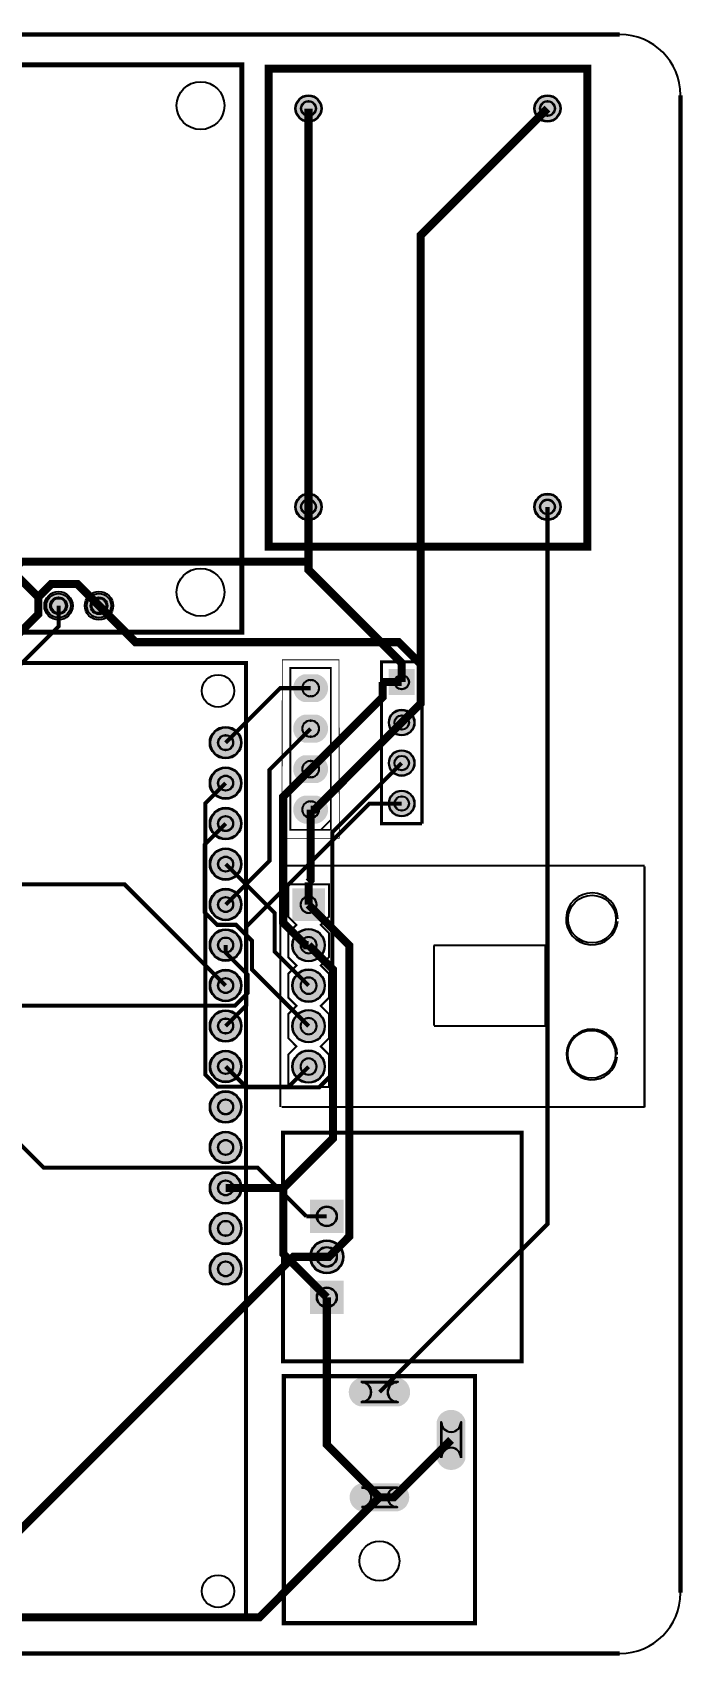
# Model space of a CAD drawing. Extents: x 724 to 4734, y -4950 to -940.
# Drawn here: x 3128 to 4734, y -4950 to -940 of the extents above; entities that cross this region are included whole.
import ezdxf

# ---------------------------------------------------------------- set-up
doc = ezdxf.new("R2010")
doc.units = 9
for name, color, linetype, true_color in [('BoardOutLine', 7, 'Continuous', 0xff00ff), ('BottomLayer', 7, 'Continuous', 0x0000ff), ('BottomSolderMaskLayer', 7, 'Continuous', 0xaa00ff), ('Mechanical', 7, 'Continuous', 0xf022f0), ('Multi-Layer', 7, 'Continuous', 0xc0c0c0), ('TopLayer', 7, 'Continuous', 0xff0000), ('TopSilkLayer', 7, 'Continuous', 0xffcc00), ('TopSolderMaskLayer', 7, 'Continuous', 0x800080)]:
    doc.layers.add(name, color=color, linetype=linetype, true_color=true_color)

msp = doc.modelspace()

# ---------------------------------------------------------------- hatches: boundary and pattern name
at = {"layer": 'BottomSolderMaskLayer'}
for points in [[(3776.7160000000013, -1127.8699999999953, 1), (3842.724000000001, -1127.8699999999953, 1)], [(4367.275999999999, -1127.8699999999953, 1), (4433.283999999999, -1127.8699999999953, 1)], [(3776.7160000000013, -2112.1300000000047, 1), (3842.724000000001, -2112.1300000000047, 1)], [(4367.275999999999, -2112.1300000000047, 1), (4433.283999999999, -2112.1300000000047, 1)], [(3157.020000000004, -2356.220000000001, 1), (3227.020000000004, -2356.220000000001, 1)], [(3257.020000000004, -2356.220000000001, 1), (3327.020000000004, -2356.220000000001, 1)], [(3831.0680000000066, -2525.5355, -0.7853981633974483), (3831.0680000000066, -2594.4645), (3798.9319999999934, -2594.4645, -0.7853981633974483), (3798.9319999999934, -2525.5355)], [(4072.0000000000073, -2513), (4072.0000000000073, -2577), (4007.9999999999927, -2577), (4007.9999999999927, -2513)], [(3831.0680000000066, -2625.5355, -0.7853981633974483), (3831.0680000000066, -2694.4645), (3798.9319999999934, -2694.4645, -0.7853981633974483), (3798.9319999999934, -2625.5355)], [(4008, -2645, 1), (4072, -2645, 1)], [(3565.5, -2694.6500000000015, 1), (3644.5, -2694.6500000000015, 1)], [(3831.0680000000066, -2725.5355, -0.7853981633974483), (3831.0680000000066, -2794.4645), (3798.9319999999934, -2794.4645, -0.7853981633974483), (3798.9319999999934, -2725.5355)], [(4008, -2745, 1), (4072, -2745, 1)], [(3565.5, -2794.6500000000015, 1), (3644.5, -2794.6500000000015, 1)], [(3831.0680000000066, -2825.5355, -0.7853981633974483), (3831.0680000000066, -2894.4645), (3798.9319999999934, -2894.4645, -0.7853981633974483), (3798.9319999999934, -2825.5355)], [(4008, -2845, 1), (4072, -2845, 1)], [(3565.5, -2894.6500000000015, 1), (3644.5, -2894.6500000000015, 1)], [(3565.5, -2994.6500000000015, 1), (3644.5, -2994.6500000000015, 1)], [(3565.5, -3094.6500000000015, 1), (3644.5, -3094.6500000000015, 1)], [(3769.6299999999974, -3054.6300000000047), (3850.3700000000026, -3054.6300000000047), (3850.3700000000026, -3135.3699999999953), (3769.6299999999974, -3135.3699999999953)], [(3565.5, -3194.6500000000015, 1), (3644.5, -3194.6500000000015, 1)], [(3769.63, -3195, 1), (3850.37, -3195, 1)], [(3565.5, -3294.6500000000015, 1), (3644.5, -3294.6500000000015, 1)], [(3769.63, -3295, 1), (3850.37, -3295, 1)], [(3565.5, -3394.6500000000015, 1), (3644.5, -3394.6500000000015, 1)], [(3769.63, -3395, 1), (3850.37, -3395, 1)], [(3565.5, -3494.6500000000015, 1), (3644.5, -3494.6500000000015, 1)], [(3769.63, -3495, 1), (3850.37, -3495, 1)], [(3565.5, -3594.6500000000015, 1), (3644.5, -3594.6500000000015, 1)], [(3565.5, -3694.6500000000015, 1), (3644.5, -3694.6500000000015, 1)], [(3565.5, -3794.6500000000015, 1), (3644.5, -3794.6500000000015, 1)], [(3813.6300000000047, -3906.3699999999953), (3813.6300000000047, -3823.6300000000047), (3896.3699999999953, -3823.6300000000047), (3896.3699999999953, -3906.3699999999953)], [(3565.5, -3894.6500000000015, 1), (3644.5, -3894.6500000000015, 1)], [(3813.63, -3965, 1), (3896.37, -3965, 1)], [(3565.5, -3994.6500000000015, 1), (3644.5, -3994.6500000000015, 1)], [(3813.6300000000047, -4106.369999999995), (3813.6300000000047, -4023.6300000000047), (3896.3699999999953, -4023.6300000000047), (3896.3699999999953, -4106.369999999995)], [(3937.0186176470597, -4334.594499999997, -0.7853981633974483), (3937.0186176470597, -4263.665499999997), (4032.9813823529403, -4263.665499999997, -0.7853981633974483), (4032.9813823529403, -4334.594499999997)], [(4197.634499999998, -4463.6654999999955, -0.7853981633974483), (4126.705499999998, -4463.6654999999955), (4126.705499999998, -4370.814500000008, -0.7853981633974483), (4197.634499999998, -4370.814500000008)], [(3938.371558823528, -4593.444500000003, -0.7853981633974483), (3938.371558823528, -4524.515500000003), (4031.628441176472, -4524.515500000003, -0.7853981633974483), (4031.628441176472, -4593.444500000003)]]:
    msp.add_hatch(color=256, dxfattribs=at).paths.add_polyline_path(points)
at = {"layer": 'Multi-Layer'}
for points in [[(3778.7160000000013, -1127.8699999999953, 1), (3840.724000000001, -1127.8699999999953, 1)], [(4369.275999999999, -1127.8699999999953, 1), (4431.283999999999, -1127.8699999999953, 1)], [(3778.7160000000013, -2112.1300000000047, 1), (3840.724000000001, -2112.1300000000047, 1)], [(4369.275999999999, -2112.1300000000047, 1), (4431.283999999999, -2112.1300000000047, 1)], [(3162.020000000004, -2356.220000000001, 1), (3222.020000000004, -2356.220000000001, 1)], [(3262.020000000004, -2356.220000000001, 1), (3322.020000000004, -2356.220000000001, 1)], [(4071, -2514), (4071, -2576), (4009, -2576), (4009, -2514)], [(3830.748000000007, -2526.5355, -0.7853981633974483), (3830.748000000007, -2593.4645), (3799.251999999993, -2593.4645, -0.7853981633974483), (3799.251999999993, -2526.5355)], [(3830.748000000007, -2626.5355, -0.7853981633974483), (3830.748000000007, -2693.4645), (3799.251999999993, -2693.4645, -0.7853981633974483), (3799.251999999993, -2626.5355)], [(4009, -2645, 1), (4071, -2645, 1)], [(3567.5, -2694.6500000000015, 1), (3642.5, -2694.6500000000015, 1)], [(3830.748000000007, -2726.5355, -0.7853981633974483), (3830.748000000007, -2793.4645), (3799.251999999993, -2793.4645, -0.7853981633974483), (3799.251999999993, -2726.5355)], [(4009, -2745, 1), (4071, -2745, 1)], [(3567.5, -2794.6500000000015, 1), (3642.5, -2794.6500000000015, 1)], [(3830.748000000007, -2826.5355, -0.7853981633974483), (3830.748000000007, -2893.4645), (3799.251999999993, -2893.4645, -0.7853981633974483), (3799.251999999993, -2826.5355)], [(4009, -2845, 1), (4071, -2845, 1)], [(3567.5, -2894.6500000000015, 1), (3642.5, -2894.6500000000015, 1)], [(3567.5, -2994.6500000000015, 1), (3642.5, -2994.6500000000015, 1)], [(3567.5, -3094.6500000000015, 1), (3642.5, -3094.6500000000015, 1)], [(3770.6300000000047, -3055.6300000000047), (3849.3699999999953, -3055.6300000000047), (3849.3699999999953, -3134.3699999999953), (3770.6300000000047, -3134.3699999999953)], [(3567.5, -3194.6500000000015, 1), (3642.5, -3194.6500000000015, 1)], [(3770.63, -3195, 1), (3849.37, -3195, 1)], [(3567.5, -3294.6500000000015, 1), (3642.5, -3294.6500000000015, 1)], [(3770.63, -3295, 1), (3849.37, -3295, 1)], [(3567.5, -3394.6500000000015, 1), (3642.5, -3394.6500000000015, 1)], [(3770.63, -3395, 1), (3849.37, -3395, 1)], [(3567.5, -3494.6500000000015, 1), (3642.5, -3494.6500000000015, 1)], [(3770.63, -3495, 1), (3849.37, -3495, 1)], [(3567.5, -3594.6500000000015, 1), (3642.5, -3594.6500000000015, 1)], [(3567.5, -3694.6500000000015, 1), (3642.5, -3694.6500000000015, 1)], [(3567.5, -3794.6500000000015, 1), (3642.5, -3794.6500000000015, 1)], [(3815.6300000000047, -3904.3699999999953), (3815.6300000000047, -3825.6300000000047), (3894.3699999999953, -3825.6300000000047), (3894.3699999999953, -3904.3699999999953)], [(3567.5, -3894.6500000000015, 1), (3642.5, -3894.6500000000015, 1)], [(3815.63, -3965, 1), (3894.37, -3965, 1)], [(3567.5, -3994.6500000000015, 1), (3642.5, -3994.6500000000015, 1)], [(3815.6300000000047, -4104.369999999995), (3815.6300000000047, -4025.6300000000047), (3894.3699999999953, -4025.6300000000047), (3894.3699999999953, -4104.369999999995)], [(3939.724500000004, -4332.594499999997, -0.7853981633974483), (3939.724500000004, -4265.665499999997), (4030.275499999996, -4265.665499999997, -0.7853981633974483), (4030.275499999996, -4332.594499999997)], [(4195.634499999998, -4462.515500000001, -0.7853981633974483), (4128.705499999998, -4462.515500000001), (4128.705499999998, -4371.964500000002, -0.7853981633974483), (4195.634499999998, -4371.964500000002)], [(3939.724500000004, -4592.444500000003, -0.7853981633974483), (3939.724500000004, -4525.515500000003), (4030.275499999996, -4525.515500000003, -0.7853981633974483), (4030.275499999996, -4592.444500000003)]]:
    msp.add_hatch(color=256, dxfattribs=at).paths.add_polyline_path(points)
at = {"layer": 'TopSolderMaskLayer'}
for points in [[(3776.7160000000013, -1127.8699999999953, 1), (3842.724000000001, -1127.8699999999953, 1)], [(4367.275999999999, -1127.8699999999953, 1), (4433.283999999999, -1127.8699999999953, 1)], [(3776.7160000000013, -2112.1300000000047, 1), (3842.724000000001, -2112.1300000000047, 1)], [(4367.275999999999, -2112.1300000000047, 1), (4433.283999999999, -2112.1300000000047, 1)], [(3157.020000000004, -2356.220000000001, 1), (3227.020000000004, -2356.220000000001, 1)], [(3257.020000000004, -2356.220000000001, 1), (3327.020000000004, -2356.220000000001, 1)], [(3831.0680000000066, -2525.5355, -0.7853981633974483), (3831.0680000000066, -2594.4645), (3798.9319999999934, -2594.4645, -0.7853981633974483), (3798.9319999999934, -2525.5355)], [(4072.0000000000073, -2513), (4072.0000000000073, -2577), (4007.9999999999927, -2577), (4007.9999999999927, -2513)], [(3831.0680000000066, -2625.5355, -0.7853981633974483), (3831.0680000000066, -2694.4645), (3798.9319999999934, -2694.4645, -0.7853981633974483), (3798.9319999999934, -2625.5355)], [(4008, -2645, 1), (4072, -2645, 1)], [(3565.5, -2694.6500000000015, 1), (3644.5, -2694.6500000000015, 1)], [(3831.0680000000066, -2725.5355, -0.7853981633974483), (3831.0680000000066, -2794.4645), (3798.9319999999934, -2794.4645, -0.7853981633974483), (3798.9319999999934, -2725.5355)], [(4008, -2745, 1), (4072, -2745, 1)], [(3565.5, -2794.6500000000015, 1), (3644.5, -2794.6500000000015, 1)], [(3831.0680000000066, -2825.5355, -0.7853981633974483), (3831.0680000000066, -2894.4645), (3798.9319999999934, -2894.4645, -0.7853981633974483), (3798.9319999999934, -2825.5355)], [(4008, -2845, 1), (4072, -2845, 1)], [(3565.5, -2894.6500000000015, 1), (3644.5, -2894.6500000000015, 1)], [(3565.5, -2994.6500000000015, 1), (3644.5, -2994.6500000000015, 1)], [(3565.5, -3094.6500000000015, 1), (3644.5, -3094.6500000000015, 1)], [(3769.6299999999974, -3054.6300000000047), (3850.3700000000026, -3054.6300000000047), (3850.3700000000026, -3135.3699999999953), (3769.6299999999974, -3135.3699999999953)], [(3565.5, -3194.6500000000015, 1), (3644.5, -3194.6500000000015, 1)], [(3769.63, -3195, 1), (3850.37, -3195, 1)], [(3565.5, -3294.6500000000015, 1), (3644.5, -3294.6500000000015, 1)], [(3769.63, -3295, 1), (3850.37, -3295, 1)], [(3565.5, -3394.6500000000015, 1), (3644.5, -3394.6500000000015, 1)], [(3769.63, -3395, 1), (3850.37, -3395, 1)], [(3565.5, -3494.6500000000015, 1), (3644.5, -3494.6500000000015, 1)], [(3769.63, -3495, 1), (3850.37, -3495, 1)], [(3565.5, -3594.6500000000015, 1), (3644.5, -3594.6500000000015, 1)], [(3565.5, -3694.6500000000015, 1), (3644.5, -3694.6500000000015, 1)], [(3565.5, -3794.6500000000015, 1), (3644.5, -3794.6500000000015, 1)], [(3813.6300000000047, -3906.3699999999953), (3813.6300000000047, -3823.6300000000047), (3896.3699999999953, -3823.6300000000047), (3896.3699999999953, -3906.3699999999953)], [(3565.5, -3894.6500000000015, 1), (3644.5, -3894.6500000000015, 1)], [(3813.63, -3965, 1), (3896.37, -3965, 1)], [(3565.5, -3994.6500000000015, 1), (3644.5, -3994.6500000000015, 1)], [(3813.6300000000047, -4106.369999999995), (3813.6300000000047, -4023.6300000000047), (3896.3699999999953, -4023.6300000000047), (3896.3699999999953, -4106.369999999995)], [(3937.0186176470597, -4334.594499999997, -0.7853981633974483), (3937.0186176470597, -4263.665499999997), (4032.9813823529403, -4263.665499999997, -0.7853981633974483), (4032.9813823529403, -4334.594499999997)], [(4197.634499999998, -4463.6654999999955, -0.7853981633974483), (4126.705499999998, -4463.6654999999955), (4126.705499999998, -4370.814500000008, -0.7853981633974483), (4197.634499999998, -4370.814500000008)], [(3938.371558823528, -4593.444500000003, -0.7853981633974483), (3938.371558823528, -4524.515500000003), (4031.628441176472, -4524.515500000003, -0.7853981633974483), (4031.628441176472, -4593.444500000003)]]:
    msp.add_hatch(color=256, dxfattribs=at).paths.add_polyline_path(points)

# ---------------------------------------------------------------- linework, layer by layer
at = {"layer": 'BoardOutLine', "const_width": 10}
for points in [[(878.9990000000034, -945), (4578.999000000003, -945)], [(4728.999000000003, -1095), (4728.999000000003, -4795)], [(4578.999000000003, -4945), (878.9990000000034, -4945)]]:
    msp.add_lwpolyline(points, dxfattribs=at)
at = {"layer": 'BoardOutLine'}
for centre, start, end in [((4578.999000000003, -1095), 0, 90), ((4578.999000000003, -4795), 270, 0)]:
    msp.add_arc(centre, 150, start, end, dxfattribs=at)
at = {"layer": 'BottomLayer'}
for points, const_width in [([(3809.7189999999973, -1127.8699999999953), (3809.7189999999973, -2112.1300000000047)], 20), ([(4400.279000000002, -1127.8699999999953), (4087.079000000005, -1441.0699999999997), (4087.079000000005, -2597.9199999999983), (4039.998999999996, -2645)], 20), ([(3809.7189999999973, -2247.4199999999983), (3809.7189999999973, -2112.1300000000047)], 20), ([(3984.998999999996, -4299.129999999997), (4400.279000000002, -3883.850000000006), (4400.279000000002, -2112.1300000000047)], 10), ([(3809.7189999999973, -2247.4199999999983), (3100.819000000003, -2247.4199999999983), (2992.0190000000002, -2356.220000000001)], 20), ([(4039.998999999996, -2497.989999999998), (3809.7189999999973, -2267.709999999999), (3809.7189999999973, -2247.4199999999983)], 20), ([(4039.998999999996, -2545), (4039.998999999996, -2497.989999999998)], 20), ([(3604.998999999996, -3094.6500000000015), (3713.3389999999927, -2986.3099999999977), (3713.3389999999927, -2761.6600000000035), (3814.998999999996, -2660)], 10), ([(3809.998999999996, -3495), (3760.3489999999947, -3544.6500000000015), (3584.359000000004, -3544.6500000000015), (3554.9489999999932, -3515.239999999998), (3554.9489999999932, -2844.699999999997), (3604.998999999996, -2794.6500000000015)], 10), ([(4039.998999999996, -2845), (3960.099000000002, -2845), (3656.4189999999944, -3148.6800000000003), (3656.4189999999944, -3343.229999999996), (3604.998999999996, -3394.6500000000015)], 10), ([(3809.998999999996, -3095), (3910.4490000000005, -3195.449999999997), (3910.4490000000005, -3914.6100000000006), (3860.059000000001, -3965), (3854.998999999996, -3965)], 20), ([(3809.998999999996, -3195), (3870.5090000000055, -3255.510000000002), (3870.5090000000055, -3671.9199999999983), (3747.7790000000023, -3794.6500000000015)], 20), ([(3747.7790000000023, -3794.6500000000015), (3604.998999999996, -3794.6500000000015)], 20), ([(3747.7790000000023, -3794.6500000000015), (3747.7790000000023, -3957.779999999999), (3854.998999999996, -4065)], 20), ([(3984.998999999996, -4558.980000000003), (3854.998999999996, -4428.980000000003), (3854.998999999996, -4065)], 20)]:
    msp.add_lwpolyline(points, dxfattribs=dict(at, const_width=const_width))
at = {"layer": 'BottomSolderMaskLayer'}
for points in [[(3813.9960050800073, -2539.915), (3816.0039949199927, -2539.915)], [(3813.9960050800073, -2580.085), (3816.0039949199927, -2580.085)], [(3813.9960050800073, -2639.915), (3816.0039949199927, -2639.915)], [(3813.9960050800073, -2680.085), (3816.0039949199927, -2680.085)], [(3813.9960050800073, -2739.915), (3816.0039949199927, -2739.915)], [(3813.9960050800073, -2780.085), (3816.0039949199927, -2780.085)], [(3813.9960050800073, -2839.915), (3816.0039949199927, -2839.915)], [(3813.9960050800073, -2880.085), (3816.0039949199927, -2880.085)], [(3810.0051270002587, -3074.820127000254), (3809.9948729997413, -3074.820127000254)], [(3810.0051270002587, -3115.179872999746), (3809.9948729997413, -3115.179872999746)], [(3810.0051270002587, -3174.820127000254), (3809.9948729997413, -3174.820127000254)], [(3810.0051270002587, -3215.179872999746), (3809.9948729997413, -3215.179872999746)], [(3810.0051270002587, -3274.820127000254), (3809.9948729997413, -3274.820127000254)], [(3810.0051270002587, -3315.179872999746), (3809.9948729997413, -3315.179872999746)], [(3810.0051270002587, -3374.820127000254), (3809.9948729997413, -3374.820127000254)], [(3810.0051270002587, -3415.179872999746), (3809.9948729997413, -3415.179872999746)], [(3810.0051270002587, -3474.820127000254), (3809.9948729997413, -3474.820127000254)], [(3810.0051270002587, -3515.179872999746), (3809.9948729997413, -3515.179872999746)], [(3939.1047647058804, -4274.100336894322), (4030.8952352941196, -4274.100336894322)], [(3939.1047647058804, -4324.167866306087), (4030.8952352941196, -4324.167866306087)], [(4137.130936469994, -4461.652127000256), (4137.130936469994, -4372.83812700025)], [(4187.198465881758, -4461.652127000256), (4187.198465881758, -4372.83812700025)], [(3940.398882352936, -4534.6480668469585), (4029.601117647064, -4534.6480668469585)], [(3940.398882352936, -4583.30383155284), (4029.601117647064, -4583.30383155284)]]:
    msp.add_lwpolyline(points, close=True, dxfattribs=at)
for centre, radius in [((3809.720000000001, -1127.8699999999953), 33.004000000000005), ((3809.720000000001, -1127.8699999999953), 18.628886595278033), ((4400.279999999999, -1127.8699999999953), 33.004000000000005), ((4400.279999999999, -1127.8699999999953), 18.628886595278033), ((3809.720000000001, -2112.1300000000047), 33.004000000000005), ((4400.279999999999, -2112.1300000000047), 33.004000000000005), ((3809.720000000001, -2112.1300000000047), 18.628886595278033), ((4400.279999999999, -2112.1300000000047), 18.628886595278033), ((3192.020000000004, -2356.220000000001), 35), ((3292.020000000004, -2356.220000000001), 35), ((3192.012999999999, -2356.2180000000008), 21), ((3292.012999999999, -2356.2180000000008), 21), ((4040, -2545), 18.064516129032256), ((4040, -2645), 32), ((4040, -2645), 18.064516129032256), ((3605, -2694.6500000000015), 39.49999999999999), ((3605.0020000000077, -2694.6460000000006), 18.959999999999997), ((4040, -2745), 32), ((3605, -2794.6500000000015), 39.49999999999999), ((4040, -2745), 18.064516129032256), ((3605.0020000000077, -2794.6460000000006), 18.959999999999997), ((4040, -2845), 32), ((4040, -2845), 18.064516129032256), ((3605, -2894.6500000000015), 39.49999999999999), ((3605.0020000000077, -2894.6460000000006), 18.959999999999997), ((3605, -2994.6500000000015), 39.49999999999999), ((3605.0020000000077, -2994.6460000000006), 18.959999999999997), ((3605, -3094.6500000000015), 39.49999999999999), ((3605.0020000000077, -3094.6460000000006), 18.959999999999997), ((3605, -3194.6500000000015), 39.49999999999999), ((3810, -3195), 40.37), ((3605.0020000000077, -3194.6460000000006), 18.959999999999997), ((3605, -3294.6500000000015), 39.49999999999999), ((3605.0020000000077, -3294.6460000000006), 18.959999999999997), ((3810, -3295), 40.37), ((3605, -3394.6500000000015), 39.49999999999999), ((3810, -3395), 40.37), ((3605.0020000000077, -3394.6460000000006), 18.959999999999997), ((3605, -3494.6500000000015), 39.49999999999999), ((3605.0020000000077, -3494.6460000000006), 18.959999999999997), ((3810, -3495), 40.37), ((3605, -3594.6500000000015), 39.49999999999999), ((3605.0020000000077, -3594.6460000000006), 18.959999999999997), ((3605, -3694.6500000000015), 39.49999999999999), ((3605.0020000000077, -3694.6460000000006), 18.959999999999997), ((3605, -3794.6500000000015), 39.49999999999999), ((3605.0020000000077, -3794.6460000000006), 18.959999999999997), ((3855, -3865), 24.822), ((3605, -3894.6500000000015), 39.49999999999999), ((3605.0020000000077, -3894.6460000000006), 18.959999999999997), ((3855, -3965), 41.36999999999999), ((3605, -3994.6500000000015), 39.49999999999999), ((3855.0020000000077, -3965.0050000000047), 24.822), ((3605.0020000000077, -3994.6460000000006), 18.959999999999997), ((3855, -4065), 24.822)]:
    msp.add_circle(centre, radius, dxfattribs=at)
for centre, radius, start, end in [((3813.9960050800073, -2560), 20.084999999999997, 450, 270), ((3816.0039949199927, -2560), 20.084999999999997, 270, 450), ((3813.9960050800073, -2660), 20.084999999999997, 450, 270), ((3816.0039949199927, -2660), 20.084999999999997, 270, 450), ((3813.9960050800073, -2760), 20.084999999999997, 450, 270), ((3816.0039949199927, -2760), 20.084999999999997, 270, 450), ((3813.9960050800073, -2860), 20.084999999999997, 450, 270), ((3816.0039949199927, -2860), 20.084999999999997, 270, 450), ((3809.9948729997413, -3095), 20.179872999746, 90, 270), ((3810.0051270002587, -3095), 20.179872999746, 270, 90), ((3809.9948729997413, -3195), 20.179872999746, 90, 270), ((3810.0051270002587, -3195), 20.179872999746, 270, 90), ((3809.9948729997413, -3295), 20.179872999746, 90, 270), ((3810.0051270002587, -3295), 20.179872999746, 270, 90), ((3809.9948729997413, -3395), 20.179872999746, 90, 270), ((3810.0051270002587, -3395), 20.179872999746, 270, 90), ((3809.9948729997413, -3495), 20.179872999746, 90, 270), ((3810.0051270002587, -3495), 20.179872999746, 270, 90), ((3939.1047647058804, -4299.134101600204), 25.033764705882355, 270, 90), ((4030.8952352941196, -4299.134101600204), 25.033764705882355, 90, 270), ((4162.164701175876, -4372.83812700025), 25.033764705882355, 180, 360), ((4162.164701175876, -4461.652127000256), 25.033764705882355, 360, 180), ((3940.398882352936, -4558.975949199899), 24.327882352941174, 270, 90), ((4029.601117647064, -4558.975949199899), 24.327882352941174, 90, 270)]:
    msp.add_arc(centre, radius, start, end, dxfattribs=at)
at = {"layer": 'Mechanical'}
for points, const_width in [([(3885, -2490), (3745, -2490), (3744.1299999999974, -2930.8700000000026), (3885.8700000000026, -2930.8700000000026), (3885, -2490)], 1.9685), ([(3765, -2910), (3765, -2510), (3865, -2510), (3865, -2885), (3840, -2910), (3765, -2910)], 3.937)]:
    msp.add_lwpolyline(points, close=True, dxfattribs=dict(at, const_width=const_width))
at = {"layer": 'Multi-Layer'}
for points in [[(3814.0160000000033, -2540.315), (3815.9839999999967, -2540.315)], [(3814.0160000000033, -2579.685), (3815.9839999999967, -2579.685)], [(3814.0160000000033, -2640.315), (3815.9839999999967, -2640.315)], [(3814.0160000000033, -2679.685), (3815.9839999999967, -2679.685)], [(3814.0160000000033, -2740.315), (3815.9839999999967, -2740.315)], [(3814.0160000000033, -2779.685), (3815.9839999999967, -2779.685)], [(3814.0160000000033, -2840.315), (3815.9839999999967, -2840.315)], [(3814.0160000000033, -2879.685), (3815.9839999999967, -2879.685)], [(3810.0050000000047, -3075.32), (3809.9949999999953, -3075.32)], [(3810.0050000000047, -3114.68), (3809.9949999999953, -3114.68)], [(3810.0050000000047, -3175.32), (3809.9949999999953, -3175.32)], [(3810.0050000000047, -3214.68), (3809.9949999999953, -3214.68)], [(3810.0050000000047, -3275.32), (3809.9949999999953, -3275.32)], [(3810.0050000000047, -3314.68), (3809.9949999999953, -3314.68)], [(3810.0050000000047, -3375.32), (3809.9949999999953, -3375.32)], [(3810.0050000000047, -3414.68), (3809.9949999999953, -3414.68)], [(3810.0050000000047, -3475.32), (3809.9949999999953, -3475.32)], [(3810.0050000000047, -3514.68), (3809.9949999999953, -3514.68)], [(3941.6929999999993, -4275.511999999998), (4028.3070000000007, -4275.511999999998)], [(3941.6929999999993, -4322.7559999999985), (4028.3070000000007, -4322.7559999999985)], [(4138.543000000008, -4460.551999999996), (4138.543000000008, -4373.937999999995)], [(4185.787000000008, -4460.551999999996), (4185.787000000008, -4373.937999999995)], [(3941.6929999999993, -4535.353999999995), (4028.3070000000007, -4535.353999999995)], [(3941.6929999999993, -4582.597999999995), (4028.3070000000007, -4582.597999999995)]]:
    msp.add_lwpolyline(points, close=True, dxfattribs=at)
for centre, radius in [((3542.9000000000015, -1120.7900000000009), 59.055), ((3809.720000000001, -1127.8699999999953), 31.004), ((3809.720000000001, -1127.8699999999953), 17.5), ((4400.279999999999, -1127.8699999999953), 31.004), ((4400.279999999999, -1127.8699999999953), 17.5), ((3809.720000000001, -2112.1300000000047), 31.004), ((4400.279999999999, -2112.1300000000047), 31.004), ((3809.720000000001, -2112.1300000000047), 17.5), ((4400.279999999999, -2112.1300000000047), 17.5), ((3542.9000000000015, -2323.1500000000015), 59.055), ((3192.020000000004, -2356.220000000001), 30), ((3192.012999999999, -2356.2180000000008), 18), ((3292.020000000004, -2356.220000000001), 30), ((3292.012999999999, -2356.2180000000008), 18), ((3586.0999999999985, -2566.6900000000023), 40), ((4040, -2545), 17.5), ((4040, -2645), 31), ((4040, -2645), 17.5), ((3605, -2694.6500000000015), 37.5), ((3605.0020000000077, -2694.6460000000006), 18), ((4040, -2745), 31), ((3605, -2794.6500000000015), 37.5), ((4040, -2745), 17.5), ((3605.0020000000077, -2794.6460000000006), 18), ((4040, -2845), 31), ((4040, -2845), 17.5), ((3605, -2894.6500000000015), 37.5), ((3605.0020000000077, -2894.6460000000006), 18), ((3605, -2994.6500000000015), 37.5), ((3605.0020000000077, -2994.6460000000006), 18), ((3605, -3094.6500000000015), 37.5), ((3605.0020000000077, -3094.6460000000006), 18), ((4510.4200000000055, -3130.520000000004), 59.050000000000004), ((3605, -3194.6500000000015), 37.5), ((3810, -3195), 39.37), ((3605.0020000000077, -3194.6460000000006), 18), ((3605, -3294.6500000000015), 37.5), ((3605.0020000000077, -3294.6460000000006), 18), ((3810, -3295), 39.37), ((3605, -3394.6500000000015), 37.5), ((3810, -3395), 39.37), ((3605.0020000000077, -3394.6460000000006), 18), ((4509.309999999998, -3464.5800000000017), 59.050000000000004), ((3605, -3494.6500000000015), 37.5), ((3605.0020000000077, -3494.6460000000006), 18), ((3810, -3495), 39.37), ((3605, -3594.6500000000015), 37.5), ((3605.0020000000077, -3594.6460000000006), 18), ((3605, -3694.6500000000015), 37.5), ((3605.0020000000077, -3694.6460000000006), 18), ((3605, -3794.6500000000015), 37.5), ((3605.0020000000077, -3794.6460000000006), 18), ((3855, -3865), 23.622), ((3605, -3894.6500000000015), 37.5), ((3605.0020000000077, -3894.6460000000006), 18), ((3855, -3965), 39.37), ((3605, -3994.6500000000015), 37.5), ((3855.0020000000077, -3965.0050000000047), 23.622), ((3605.0020000000077, -3994.6460000000006), 18), ((3855, -4065), 23.622), ((3985, -4716.459999999999), 49.212999999999994), ((3586.0999999999985, -4791.0999999999985), 40)]:
    msp.add_circle(centre, radius, dxfattribs=at)
for centre, radius, start, end in [((3814.0160000000033, -2560), 19.685, 450, 270), ((3815.9839999999967, -2560), 19.685, 270, 450), ((3814.0160000000033, -2660), 19.685, 450, 270), ((3815.9839999999967, -2660), 19.685, 270, 450), ((3814.0160000000033, -2760), 19.685, 450, 270), ((3815.9839999999967, -2760), 19.685, 270, 450), ((3814.0160000000033, -2860), 19.685, 450, 270), ((3815.9839999999967, -2860), 19.685, 270, 450), ((3809.9949999999953, -3095), 19.68, 90, 270), ((3810.0050000000047, -3095), 19.68, 270, 90), ((3809.9949999999953, -3195), 19.68, 90, 270), ((3810.0050000000047, -3195), 19.68, 270, 90), ((3809.9949999999953, -3295), 19.68, 90, 270), ((3810.0050000000047, -3295), 19.68, 270, 90), ((3809.9949999999953, -3395), 19.68, 90, 270), ((3810.0050000000047, -3395), 19.68, 270, 90), ((3809.9949999999953, -3495), 19.68, 90, 270), ((3810.0050000000047, -3495), 19.68, 270, 90), ((3941.6929999999993, -4299.133999999998), 23.622, 270, 90), ((4028.3070000000007, -4299.133999999998), 23.622, 90, 270), ((4162.165000000008, -4373.937999999995), 23.622, 180, 360), ((4162.165000000008, -4460.551999999996), 23.622, 360, 180), ((3941.6929999999993, -4558.975999999995), 23.622, 270, 90), ((4028.3070000000007, -4558.975999999995), 23.622, 90, 270)]:
    msp.add_arc(centre, radius, start, end, dxfattribs=at)
at = {"layer": 'TopLayer'}
for points, const_width in [([(1449.9989999999962, -1815), (2622.1389999999956, -1815), (3142.0190000000002, -2334.8799999999974)], 20), ([(3142.0190000000002, -2334.8799999999974), (3142.0190000000002, -2377.2400000000052), (2891.589000000007, -2627.6699999999983), (2694.5390000000043, -2627.6699999999983), (2635.578999999998, -2686.6299999999974), (2635.578999999998, -2705.510000000002), (2572.278999999995, -2768.8099999999977), (2564.998999999996, -2768.8099999999977)], 20), ([(3292.0190000000002, -2356.220000000001), (3238.5090000000055, -2302.709999999999), (3174.1889999999985, -2302.709999999999), (3142.0190000000002, -2334.8799999999974)], 20), ([(3192.0190000000002, -2356.220000000001), (3192.0190000000002, -2407.6299999999974), (2704.998999999996, -2894.6500000000015)], 10), ([(3292.0190000000002, -2356.220000000001), (3382.2590000000055, -2446.459999999999), (4032.4790000000066, -2446.459999999999), (4087.079000000005, -2501.060000000005), (4087.079000000005, -2597.9199999999983), (4039.998999999996, -2645)], 20), ([(3814.998999999996, -2560), (3739.6489999999976, -2560), (3604.998999999996, -2694.6500000000015)], 10), ([(3992.9890000000014, -2545), (3992.9890000000014, -2582.010000000002), (3814.998999999996, -2760)], 20), ([(4039.998999999996, -2545), (3992.9890000000014, -2545)], 20), ([(3604.998999999996, -3194.6500000000015), (3604.998999999996, -3213.519999999997), (3659.599000000002, -3268.1199999999953), (3659.599000000002, -3313.1399999999994), (3628.089, -3344.6500000000015), (2999.9290000000037, -3344.6500000000015), (2899.9290000000037, -3244.6500000000015), (2677.4489999999932, -3244.6500000000015), (2511.7590000000055, -3078.959999999999), (2511.7590000000055, -2674.409999999996), (2564.998999999996, -2621.1699999999983)], 10), ([(4039.998999999996, -2645), (3824.998999999996, -2860), (3814.998999999996, -2860)], 20), ([(2564.998999999996, -2719.5999999999985), (2529.1089999999967, -2755.489999999998), (2529.1089999999967, -2891.7999999999956), (2681.899000000005, -3044.5899999999965), (3354.9390000000058, -3044.5899999999965), (3604.998999999996, -3294.6500000000015)], 10), ([(4039.998999999996, -2745), (3868.379000000001, -2916.6199999999953), (3868.379000000001, -3513.9300000000003), (3836.238999999994, -3546.0699999999997), (3656.4189999999944, -3546.0699999999997), (3604.998999999996, -3494.6500000000015)], 10), ([(3814.998999999996, -2760), (3747.119000000006, -2827.8799999999974), (3747.119000000006, -3139.459999999999), (3802.6589999999997, -3195), (3809.998999999996, -3195)], 20), ([(3814.998999999996, -2860), (3814.998999999996, -3034.6200000000026), (3809.998999999996, -3039.6200000000026)], 20), ([(3809.998999999996, -3395), (3670.3889999999956, -3255.3899999999994), (3670.3889999999956, -3184.5599999999977), (3630.478999999992, -3144.6500000000015), (3584.1889999999985, -3144.6500000000015), (3553.578999999998, -3114.040000000001), (3553.578999999998, -2946.0699999999997), (3604.998999999996, -2894.6500000000015)], 10), ([(3809.998999999996, -3295), (3726.0390000000043, -3211.040000000001), (3726.0390000000043, -3115.6900000000023), (3604.998999999996, -2994.6500000000015)], 10), ([(3809.998999999996, -3095), (3809.998999999996, -3039.6200000000026)], 20), ([(2704.998999999996, -3294.6500000000015), (3154.998999999996, -3744.6500000000015), (3684.2690000000002, -3744.6500000000015), (3804.619000000006, -3865)], 10), ([(3854.998999999996, -3865), (3804.619000000006, -3865)], 10), ([(2174.998999999996, -4800), (2239.9790000000066, -4735.019999999997), (3002.1990000000005, -4735.019999999997), (3772.2189999999973, -3965), (3854.998999999996, -3965)], 20), ([(3984.998999999996, -4558.980000000003), (4020.4290000000037, -4558.980000000003), (4162.169000000002, -4417.240000000005)], 20), ([(2274.998999999996, -4800), (2330.7690000000002, -4855.770000000004), (3688.2089999999953, -4855.770000000004), (3984.998999999996, -4558.980000000003)], 20)]:
    msp.add_lwpolyline(points, dxfattribs=dict(at, const_width=const_width))
at = {"layer": 'TopSilkLayer'}
for points, const_width in [([(3645, -1020), (2618.2319999999963, -1020), (2618.2319999999963, -2421.572), (3645, -2421.572), (3645, -1020)], 11.81), ([(3711.300000000003, -2210.5499999999956), (3711.300000000003, -1029.4500000000044), (4498.699999999997, -1029.4500000000044), (4498.699999999997, -2210.5499999999956), (3711.300000000003, -2210.5499999999956)], 19.685), ([(2655, -4860), (2655, -2497.790000000001), (3655, -2497.790000000001), (3655, -4860), (2655, -4860)], 10), ([(3765, -2510), (3865, -2510), (3865, -2910), (3765, -2910), (3765, -2510)], 4.7244), ([(3760, -3325), (3760, -3265), (3780, -3245), (3760, -3225), (3760, -3165), (3780, -3145), (3760, -3125), (3760, -3045), (3860, -3045), (3860, -3125), (3840, -3145), (3860, -3165), (3860, -3225), (3840, -3245), (3860, -3265), (3860, -3325), (3840, -3345), (3860, -3365), (3860, -3425), (3840, -3445), (3860, -3465), (3860, -3545), (3760, -3545), (3760, -3465), (3780, -3445), (3760, -3425), (3760, -3365), (3780, -3345), (3760, -3325)], 5), ([(3746.728000000003, -3658.464), (4336.408000000003, -3658.464), (4336.408000000003, -4223.464), (3746.728000000003, -4223.464), (3746.728000000003, -3658.464)], 10), ([(3748.779999999999, -4870), (3748.779999999999, -4259.760000000002), (4221.220000000001, -4259.760000000002), (4221.220000000001, -4870), (3748.779999999999, -4870)], 10)]:
    msp.add_lwpolyline(points, close=True, dxfattribs=dict(at, const_width=const_width))
for points, const_width in [([(4090, -2895), (3990, -2895), (3990, -2495), (4090, -2495), (4090, -2570)], 8), ([(4090, -2895), (4090, -2570)], 7.9921), ([(3740, -3595), (3740, -3000)], 5), ([(3743.0699999999997, -2998.540000000001), (4640.709999999999, -2998.540000000001)], 5), ([(4640, -3000), (4640, -3295), (4640, -3595), (4640, -3595.6699999999983)], 5), ([(4395, -3195), (4120, -3195), (4119.409999999996, -3195)], 5), ([(4120, -3195), (4120, -3393.4199999999983)], 5), ([(4395, -3393.4199999999983), (4395, -3295), (4395, -3196.5699999999997)], 5), ([(4395, -3395), (4120, -3395)], 5), ([(4640, -3595), (3743.0699999999997, -3595)], 5)]:
    msp.add_lwpolyline(points, dxfattribs=dict(at, const_width=const_width))
for centre, radius, start, end in [((4510.000010819938, -3130.0372236739204), 64.03, 0.03330875423263422, 354.9351487553519), ((4510.000003630492, -3464.9786716171075), 62.65, 359.98049439190027, 354.8797074369029)]:
    msp.add_arc(centre, radius, start, end, dxfattribs=at)
at = {"layer": 'TopSolderMaskLayer'}
for points in [[(3813.9960050800073, -2539.915), (3816.0039949199927, -2539.915)], [(3813.9960050800073, -2580.085), (3816.0039949199927, -2580.085)], [(3813.9960050800073, -2639.915), (3816.0039949199927, -2639.915)], [(3813.9960050800073, -2680.085), (3816.0039949199927, -2680.085)], [(3813.9960050800073, -2739.915), (3816.0039949199927, -2739.915)], [(3813.9960050800073, -2780.085), (3816.0039949199927, -2780.085)], [(3813.9960050800073, -2839.915), (3816.0039949199927, -2839.915)], [(3813.9960050800073, -2880.085), (3816.0039949199927, -2880.085)], [(3810.0051270002587, -3074.820127000254), (3809.9948729997413, -3074.820127000254)], [(3810.0051270002587, -3115.179872999746), (3809.9948729997413, -3115.179872999746)], [(3810.0051270002587, -3174.820127000254), (3809.9948729997413, -3174.820127000254)], [(3810.0051270002587, -3215.179872999746), (3809.9948729997413, -3215.179872999746)], [(3810.0051270002587, -3274.820127000254), (3809.9948729997413, -3274.820127000254)], [(3810.0051270002587, -3315.179872999746), (3809.9948729997413, -3315.179872999746)], [(3810.0051270002587, -3374.820127000254), (3809.9948729997413, -3374.820127000254)], [(3810.0051270002587, -3415.179872999746), (3809.9948729997413, -3415.179872999746)], [(3810.0051270002587, -3474.820127000254), (3809.9948729997413, -3474.820127000254)], [(3810.0051270002587, -3515.179872999746), (3809.9948729997413, -3515.179872999746)], [(3939.1047647058804, -4274.100336894322), (4030.8952352941196, -4274.100336894322)], [(3939.1047647058804, -4324.167866306087), (4030.8952352941196, -4324.167866306087)], [(4137.130936469994, -4461.652127000256), (4137.130936469994, -4372.83812700025)], [(4187.198465881758, -4461.652127000256), (4187.198465881758, -4372.83812700025)], [(3940.398882352936, -4534.6480668469585), (4029.601117647064, -4534.6480668469585)], [(3940.398882352936, -4583.30383155284), (4029.601117647064, -4583.30383155284)]]:
    msp.add_lwpolyline(points, close=True, dxfattribs=at)
for centre, radius in [((3809.720000000001, -1127.8699999999953), 33.004000000000005), ((3809.720000000001, -1127.8699999999953), 18.628886595278033), ((4400.279999999999, -1127.8699999999953), 33.004000000000005), ((4400.279999999999, -1127.8699999999953), 18.628886595278033), ((3809.720000000001, -2112.1300000000047), 33.004000000000005), ((4400.279999999999, -2112.1300000000047), 33.004000000000005), ((3809.720000000001, -2112.1300000000047), 18.628886595278033), ((4400.279999999999, -2112.1300000000047), 18.628886595278033), ((3192.020000000004, -2356.220000000001), 35), ((3292.020000000004, -2356.220000000001), 35), ((3192.012999999999, -2356.2180000000008), 21), ((3292.012999999999, -2356.2180000000008), 21), ((4040, -2545), 18.064516129032256), ((4040, -2645), 32), ((4040, -2645), 18.064516129032256), ((3605, -2694.6500000000015), 39.49999999999999), ((3605.0020000000077, -2694.6460000000006), 18.959999999999997), ((4040, -2745), 32), ((3605, -2794.6500000000015), 39.49999999999999), ((4040, -2745), 18.064516129032256), ((3605.0020000000077, -2794.6460000000006), 18.959999999999997), ((4040, -2845), 32), ((4040, -2845), 18.064516129032256), ((3605, -2894.6500000000015), 39.49999999999999), ((3605.0020000000077, -2894.6460000000006), 18.959999999999997), ((3605, -2994.6500000000015), 39.49999999999999), ((3605.0020000000077, -2994.6460000000006), 18.959999999999997), ((3605, -3094.6500000000015), 39.49999999999999), ((3605.0020000000077, -3094.6460000000006), 18.959999999999997), ((3605, -3194.6500000000015), 39.49999999999999), ((3810, -3195), 40.37), ((3605.0020000000077, -3194.6460000000006), 18.959999999999997), ((3605, -3294.6500000000015), 39.49999999999999), ((3605.0020000000077, -3294.6460000000006), 18.959999999999997), ((3810, -3295), 40.37), ((3605, -3394.6500000000015), 39.49999999999999), ((3810, -3395), 40.37), ((3605.0020000000077, -3394.6460000000006), 18.959999999999997), ((3605, -3494.6500000000015), 39.49999999999999), ((3605.0020000000077, -3494.6460000000006), 18.959999999999997), ((3810, -3495), 40.37), ((3605, -3594.6500000000015), 39.49999999999999), ((3605.0020000000077, -3594.6460000000006), 18.959999999999997), ((3605, -3694.6500000000015), 39.49999999999999), ((3605.0020000000077, -3694.6460000000006), 18.959999999999997), ((3605, -3794.6500000000015), 39.49999999999999), ((3605.0020000000077, -3794.6460000000006), 18.959999999999997), ((3855, -3865), 24.822), ((3605, -3894.6500000000015), 39.49999999999999), ((3605.0020000000077, -3894.6460000000006), 18.959999999999997), ((3855, -3965), 41.36999999999999), ((3605, -3994.6500000000015), 39.49999999999999), ((3855.0020000000077, -3965.0050000000047), 24.822), ((3605.0020000000077, -3994.6460000000006), 18.959999999999997), ((3855, -4065), 24.822)]:
    msp.add_circle(centre, radius, dxfattribs=at)
for centre, radius, start, end in [((3813.9960050800073, -2560), 20.084999999999997, 450, 270), ((3816.0039949199927, -2560), 20.084999999999997, 270, 450), ((3813.9960050800073, -2660), 20.084999999999997, 450, 270), ((3816.0039949199927, -2660), 20.084999999999997, 270, 450), ((3813.9960050800073, -2760), 20.084999999999997, 450, 270), ((3816.0039949199927, -2760), 20.084999999999997, 270, 450), ((3813.9960050800073, -2860), 20.084999999999997, 450, 270), ((3816.0039949199927, -2860), 20.084999999999997, 270, 450), ((3809.9948729997413, -3095), 20.179872999746, 90, 270), ((3810.0051270002587, -3095), 20.179872999746, 270, 90), ((3809.9948729997413, -3195), 20.179872999746, 90, 270), ((3810.0051270002587, -3195), 20.179872999746, 270, 90), ((3809.9948729997413, -3295), 20.179872999746, 90, 270), ((3810.0051270002587, -3295), 20.179872999746, 270, 90), ((3809.9948729997413, -3395), 20.179872999746, 90, 270), ((3810.0051270002587, -3395), 20.179872999746, 270, 90), ((3809.9948729997413, -3495), 20.179872999746, 90, 270), ((3810.0051270002587, -3495), 20.179872999746, 270, 90), ((3939.1047647058804, -4299.134101600204), 25.033764705882355, 270, 90), ((4030.8952352941196, -4299.134101600204), 25.033764705882355, 90, 270), ((4162.164701175876, -4372.83812700025), 25.033764705882355, 180, 360), ((4162.164701175876, -4461.652127000256), 25.033764705882355, 360, 180), ((3940.398882352936, -4558.975949199899), 24.327882352941174, 270, 90), ((4029.601117647064, -4558.975949199899), 24.327882352941174, 90, 270)]:
    msp.add_arc(centre, radius, start, end, dxfattribs=at)

doc.saveas('drawing.dxf')
